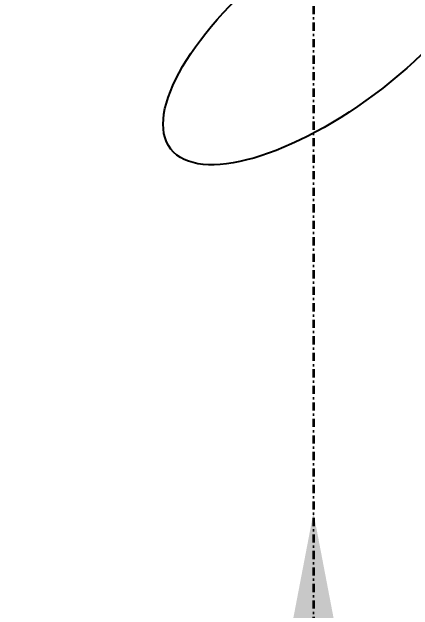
# Model space of a CAD drawing. Extents: x -12260 to 57327, y -29287 to 19916.
# Drawn here: x 26658.2 to 26814.9, y -3175.4 to -2941.8 of the extents above; entities that cross this region are included whole.
import ezdxf
from ezdxf import colors
from ezdxf.entities.mleader import LeaderData, LeaderLine
from ezdxf.math import Vec2, Vec3

# ---------------------------------------------------------------- set-up
doc = ezdxf.new("R2010")
doc.units = 0
doc.header["$LTSCALE"] = 0.25
doc.linetypes.add('DASHDOT', pattern=[25.4, 12.7, -6.35, 0, -6.35])
for name, color, linetype, lineweight in [('E-LITE-CLNG-CNDT', 6, 'DASHDOT', 35), ('E-LITE-CLNG-CNDT @ 100', 6, 'DASHDOT', 35), ('E-LITE-TEXT', 6, 'Continuous', 25)]:
    doc.layers.add(name, color=color, linetype=linetype, lineweight=lineweight)
doc.styles.add('DC_Elc_Romans', font='elc_romans.shx', dxfattribs={"width": 0.7})

# ---------------------------------------------------------------- blocks, each defined once
blk = doc.blocks.new('*U18')
blk.add_hatch(color=256).paths.add_polyline_path([(-0.2869, 0), (0, -1.5), (0.2869, 0)])
blk = doc.blocks.new('DC_Arrow-ArrowEllipse')
at = {"color": 0}
blk.add_ellipse((0, 0), major_axis=(0.4, 0), ratio=0.4, dxfattribs=at)
at = {"color": 0, "ltscale": 0.5}
blk.add_solid([(-1.4, 0.1667), (-0.4, 0), (-1.4, -0.1667)], dxfattribs=at)

msp = doc.modelspace()

# ---------------------------------------------------------------- linework, layer by layer
at = {"layer": 'E-LITE-CLNG-CNDT', "elevation": 0}
msp.add_lwpolyline([(7701.77, 2768.94), (7701.77, -2371.01, 0.414214), (7801.77, -2471.01), (26700.99, -2471.01, -0.414214), (26775.99, -2546.01), (26775.99, -3810)], format="xyb", dxfattribs=at)

# ---------------------------------------------------------------- block references
at = {"layer": 'E-LITE-CLNG-CNDT @ 100', "xscale": 100, "yscale": 100, "zscale": 100, "rotation": 180}
msp.add_blockref('*U18', (26775.99, -3287.39, 0), dxfattribs=at)

# ---------------------------------------------------------------- leaders
at = {"layer": 'E-LITE-TEXT'}
ml = msp.add_multileader_mtext('Standard', dxfattribs=at)
ml.set_content('TO LP-F1/L15', color=256, style='DC_Elc_Romans')
ml.set_leader_properties(color=45)
ml.set_arrow_properties(name='DC_Arrow-ArrowEllipse')
ml.build(insert=Vec2(0, 0))
ml.multileader.update_dxf_attribs({"dogleg_length": 2, "arrow_head_size": 200, "scale": 100})
ctx = ml.context
ctx.base_point, ctx.scale, ctx.char_height, ctx.arrow_head_size, ctx.landing_gap_size, ctx.plane_origin = Vec3(27366.09, -2648.86, -0.11), 100, 200, 200, 200, Vec3(18452.96, -1144.61, -0.11)
notes = []
notes.append((ctx, [(0, (1, 1, 0), (27166.09, -2648.86, -0.11), (1, 0), 200, [(0, [(26783.42, -2946.23, -0.11)], 0, [])])]))
ctx.mtext.insert, ctx.mtext.flow_direction = Vec3(27566.09, -2515.52, -0.11), 5
for ctx, leaders in notes:
    for number, flags, end, landing, length, lines in leaders:
        leader = LeaderData()
        leader.index, (leader.has_last_leader_line, leader.has_dogleg_vector, leader.attachment_direction) = number, flags
        leader.last_leader_point, leader.dogleg_vector, leader.dogleg_length = Vec3(end), Vec3(landing), length
        for number, points, colour, breaks in lines:
            line = LeaderLine()
            line.index, line.vertices, line.color, line.breaks = number, Vec3.list(points), colors.encode_raw_color(colour), breaks
            leader.lines.append(line)
        ctx.leaders.append(leader)

doc.saveas('drawing.dxf')
